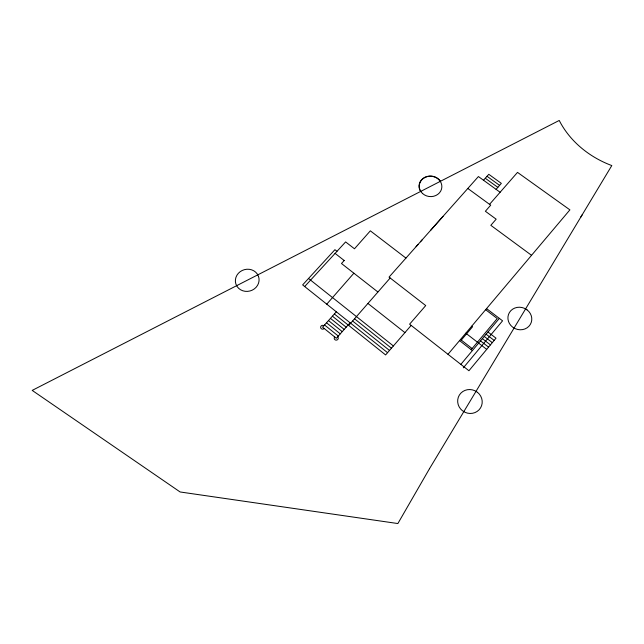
<?xml version="1.0" encoding="UTF-8"?>
<svg xmlns="http://www.w3.org/2000/svg" width="644" height="644" viewBox="0 0 644 644"><rect width="100%" height="100%" fill="white"/><g stroke="black" fill="none" stroke-linecap="round" stroke-linejoin="round"><path stroke-width="0.97" d="M580.542 217.479L582.16 214.846M463.326 367.829L502.57 320.817L486.55 308.605M471.175 349.66L497.232 318.547L485.632 309.7M460.846 364.391L499.35 318.361M447.991 354.297L569.9 209.864L517.51 172.383L489.545 204.341M461.281 340.113L472.527 326.79L471.73 326.178M390.175 278.015L348.726 325.437L385.611 354.933L411.162 325.413M326.758 304.169L353.878 273.209M496.089 189.352L501.338 183.371L488.788 174.307L483.523 180.248M416.056 246.716L418.02 244.503M430.514 230.447L443.024 216.368M350.086 322.797L336.337 338.277L322.564 327.168L336.337 311.809M420.411 241.814L422.561 239.399M344.282 260.426L341.481 263.509L377.819 291.933M304.684 286.54L345.619 241.927L354.482 248.785L370.34 230.834L405.945 258.091M323.876 325.711L323.538 325.51A2.021 1.916 -9.5 0 0 320.929 326.299A2.021 1.916 -9.5 0 0 321.477 328.826A2.021 1.916 -9.5 0 0 324.182 328.48M487.033 176.287L499.591 185.367M485.278 178.267L497.844 187.356M500.106 192.266L478.411 176.545L389.032 277.121L425.724 305.57L409.6 324.182L468.937 370.735L496.017 338.181L487.959 331.982M467.818 188.467L490.696 205.178L485.375 211.264L496.162 219.177L490.825 225.32L531.542 255.314M486.099 334.204L494.165 340.41M484.24 336.426L492.306 342.648M482.38 338.655L490.446 344.886M480.513 340.885L488.555 347.108M465.805 333.19L486.711 349.37M460.484 339.493L472.116 348.533M459.542 340.612L472.39 350.602M336.973 251.289L334.928 249.695L302.64 284.906L387.559 352.679M335.065 253.382L344.202 260.514M367.901 303.437L404.923 332.618M308.524 278.49L393.379 345.949M354.578 318.844L391.447 348.187M352.63 321.034L389.499 350.433M334.373 313.998L348.13 324.995M332.417 316.18L346.174 327.2M330.453 318.377L344.21 329.406M328.48 320.567L342.246 331.62M326.516 322.765L340.282 333.842M324.544 324.97L338.309 336.055M337.641 336.812L337.907 337.094A2.029 1.932 -7.5 0 1 337.528 339.678A2.029 1.932 -7.5 0 1 334.791 339.573A2.029 1.932 -7.5 0 1 334.703 336.965M420.604 191.461A11.512 10.352 4.9 0 1 424.726 177.374A11.512 10.352 4.9 0 1 440.448 181.294M429.476 468.735L397.871 523.548L180.111 491.968L32.2 390.401L559.234 120.452A90.876 76.443 15.4 0 0 611.8 165.564L429.476 468.735M527.009 309.828L524.297 308.259A12.051 11.165 20.9 0 0 509.452 312.461A12.051 11.165 20.9 0 0 512.648 327.144L515.369 328.73A12.051 11.165 20.9 0 0 530.262 324.536A12.051 11.165 20.9 0 0 527.009 309.828M477.462 392.309L474.7 390.642A12.389 11.858 26.9 0 0 459.357 395.078A12.389 11.858 26.9 0 0 462.36 410.663L465.129 412.345A12.389 11.858 26.9 0 0 480.529 407.926A12.389 11.858 26.9 0 0 477.462 392.309M258.518 276.445L257.197 273.885A11.938 11.02 -16.7 0 0 242.192 270.48A11.938 11.02 -16.7 0 0 235.905 284.093L237.209 286.669A11.938 11.02 -16.7 0 0 252.271 290.138A11.938 11.02 -16.7 0 0 258.518 276.445M422.625 193.57A11.334 10.191 4.9 0 0 441.518 189.119A11.334 10.191 4.9 0 0 427.495 176.537A11.334 10.191 4.9 0 0 422.625 193.57"/></g></svg>
